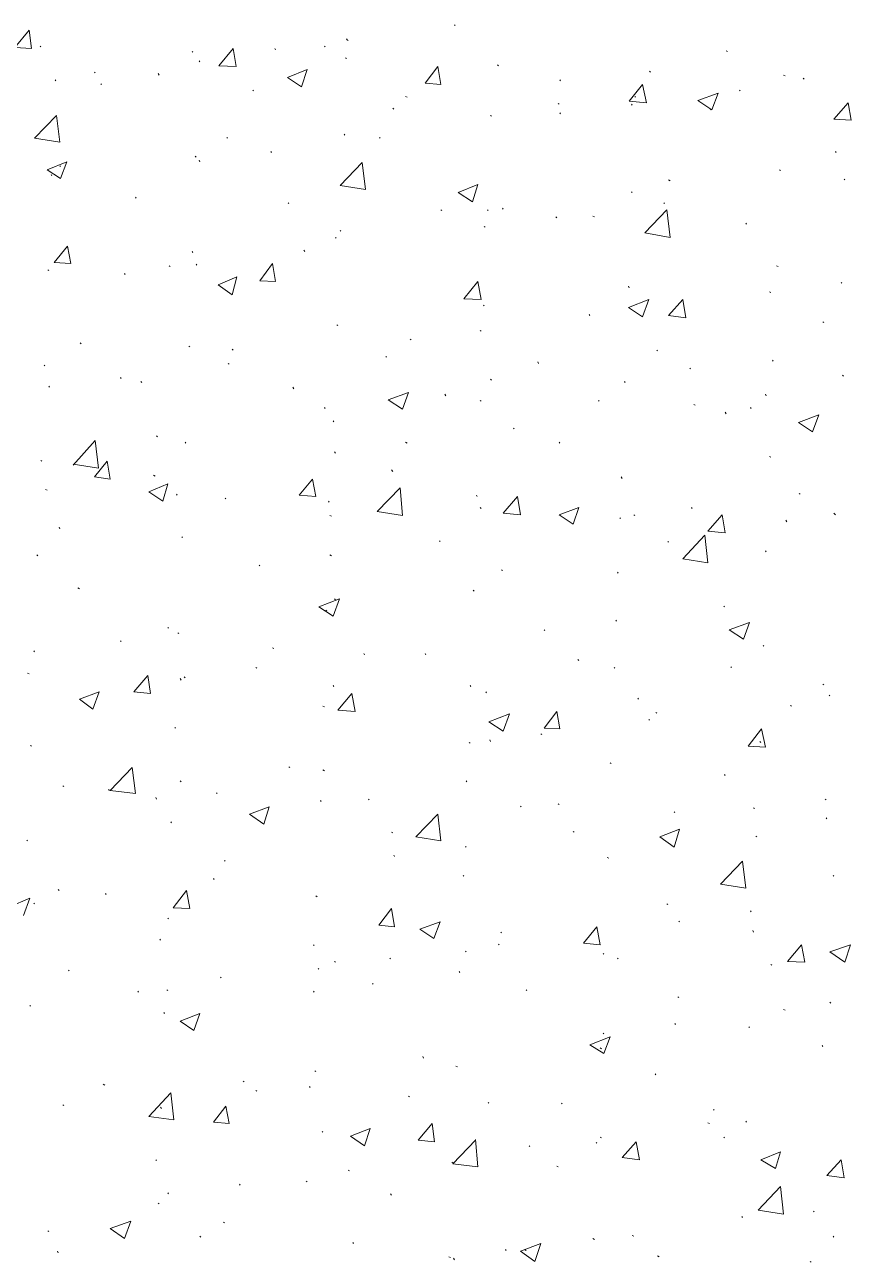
# Model space of a CAD drawing. Header units: millimetres. Extents: x 2928 to 3112, y 1220 to 1280.
# Drawn here: x 2970.219 to 2971.968, y 1249.015 to 1251.634 of the extents above; entities that cross this region are included whole.
import ezdxf

# ---------------------------------------------------------------- set-up
doc = ezdxf.new("R2010")
doc.units = ezdxf.units.MM

msp = doc.modelspace()

# ---------------------------------------------------------------- linework, layer by layer
at = {"color": 92, "linetype": 'Continuous', "lineweight": 13, "true_color": 0x00b800}
for points in [[(2971.13008, 1251.6321), (2971.12841, 1251.63377), (2971.12841, 1251.63377)], [(2970.1984, 1251.58544), (2970.2284, 1251.6221), (2970.2284, 1251.6221)], [(2970.2334, 1251.58377), (2970.2284, 1251.6221), (2970.2284, 1251.6221)], [(2970.1984, 1251.58544), (2970.2334, 1251.58377), (2970.2334, 1251.58377)], [(2970.2534, 1251.5871), (2970.25173, 1251.58877), (2970.25173, 1251.58877)], [(2970.63007, 1251.5471), (2970.66007, 1251.58377), (2970.66007, 1251.58377)], [(2970.66674, 1251.54543), (2970.66007, 1251.58377), (2970.66007, 1251.58377)], [(2970.75007, 1251.58044), (2970.7484, 1251.58377), (2970.7484, 1251.58377)], [(2970.85507, 1251.5871), (2970.85341, 1251.58877), (2970.85341, 1251.58877)], [(2970.90174, 1251.6021), (2970.90007, 1251.60377), (2970.90007, 1251.60377)], [(2970.90341, 1251.60044), (2970.90174, 1251.6021), (2970.90174, 1251.6021)], [(2970.57507, 1251.57544), (2970.5734, 1251.5771), (2970.5734, 1251.5771)], [(2970.59007, 1251.55543), (2970.5884, 1251.5571), (2970.5884, 1251.5571)], [(2970.90007, 1251.5621), (2970.89841, 1251.56377), (2970.89841, 1251.56377)], [(2971.70675, 1251.5771), (2971.70342, 1251.57877), (2971.70342, 1251.57877)], [(2970.3684, 1251.5321), (2970.36673, 1251.53377), (2970.36673, 1251.53377)], [(2970.5034, 1251.5271), (2970.50173, 1251.53043), (2970.50173, 1251.53043)], [(2970.63007, 1251.5471), (2970.66674, 1251.54543), (2970.66674, 1251.54543)], [(2970.77507, 1251.5221), (2970.81674, 1251.53877), (2970.81674, 1251.53877)], [(2970.80507, 1251.5021), (2970.81674, 1251.53877), (2970.81674, 1251.53877)], [(2971.06674, 1251.51043), (2971.09341, 1251.54543), (2971.09341, 1251.54543)], [(2971.10008, 1251.5071), (2971.09341, 1251.54543), (2971.09341, 1251.54543)], [(2971.22174, 1251.5471), (2971.22008, 1251.54877), (2971.22008, 1251.54877)], [(2971.54342, 1251.53377), (2971.54175, 1251.53543), (2971.54175, 1251.53543)], [(2970.28506, 1251.51543), (2970.2834, 1251.5171), (2970.2834, 1251.5171)], [(2970.38173, 1251.5071), (2970.38007, 1251.50877), (2970.38007, 1251.50877)], [(2970.77507, 1251.5221), (2970.80507, 1251.5021), (2970.80507, 1251.5021)], [(2971.06674, 1251.51043), (2971.10008, 1251.5071), (2971.10008, 1251.5071)], [(2971.35341, 1251.51543), (2971.35175, 1251.5171), (2971.35175, 1251.5171)], [(2971.49842, 1251.4721), (2971.52675, 1251.5071), (2971.52675, 1251.5071)], [(2971.53508, 1251.46877), (2971.52675, 1251.5071), (2971.52675, 1251.5071)], [(2971.82842, 1251.52543), (2971.82509, 1251.5271), (2971.82509, 1251.5271)], [(2971.86842, 1251.51877), (2971.86675, 1251.52043), (2971.86675, 1251.52043)], [(2970.7034, 1251.49377), (2970.70174, 1251.49543), (2970.70174, 1251.49543)], [(2971.02841, 1251.48043), (2971.02507, 1251.4821), (2971.02507, 1251.4821)], [(2971.51175, 1251.48043), (2971.51008, 1251.4821), (2971.51008, 1251.4821)], [(2971.64342, 1251.47377), (2971.68675, 1251.48877), (2971.68675, 1251.48877)], [(2971.67342, 1251.45377), (2971.68675, 1251.48877), (2971.68675, 1251.48877)], [(2971.73342, 1251.49377), (2971.73175, 1251.49543), (2971.73175, 1251.49543)], [(2971.00007, 1251.45543), (2970.99841, 1251.4571), (2970.99841, 1251.4571)], [(2971.35008, 1251.46543), (2971.34841, 1251.4671), (2971.34841, 1251.4671)], [(2971.49842, 1251.4721), (2971.53508, 1251.46877), (2971.53508, 1251.46877)], [(2971.50508, 1251.46377), (2971.50342, 1251.46543), (2971.50342, 1251.46543)], [(2971.64342, 1251.47377), (2971.67342, 1251.45377), (2971.67342, 1251.45377)], [(2971.67175, 1251.45377), (2971.67008, 1251.45543), (2971.67008, 1251.45543)], [(2971.93175, 1251.43377), (2971.96176, 1251.46877), (2971.96176, 1251.46877)], [(2971.96842, 1251.4321), (2971.96176, 1251.46877), (2971.96176, 1251.46877)], [(2970.24006, 1251.39377), (2970.28673, 1251.4421), (2970.28673, 1251.4421)], [(2970.2934, 1251.38543), (2970.28673, 1251.4421), (2970.28673, 1251.4421)], [(2971.20674, 1251.44043), (2971.20508, 1251.4421), (2971.20508, 1251.4421)], [(2971.35341, 1251.44543), (2971.35175, 1251.4471), (2971.35175, 1251.4471)], [(2971.93175, 1251.43377), (2971.96842, 1251.4321), (2971.96842, 1251.4321)], [(2970.89674, 1251.40043), (2970.89507, 1251.4021), (2970.89507, 1251.4021)], [(2970.24006, 1251.39377), (2970.2934, 1251.38543), (2970.2934, 1251.38543)], [(2970.6484, 1251.39377), (2970.64674, 1251.39543), (2970.64674, 1251.39543)], [(2970.97174, 1251.39377), (2970.97007, 1251.39543), (2970.97007, 1251.39543)], [(2970.58174, 1251.35377), (2970.58007, 1251.35543), (2970.58007, 1251.35543)], [(2970.59007, 1251.34377), (2970.5884, 1251.3471), (2970.5884, 1251.3471)], [(2970.74174, 1251.36377), (2970.74007, 1251.36543), (2970.74007, 1251.36543)], [(2971.93675, 1251.36377), (2971.93509, 1251.36543), (2971.93509, 1251.36543)], [(2970.26673, 1251.3271), (2970.3084, 1251.34377), (2970.3084, 1251.34377)], [(2970.26673, 1251.3271), (2970.29506, 1251.30876), (2970.29506, 1251.30876)], [(2970.29506, 1251.33377), (2970.2934, 1251.33543), (2970.2934, 1251.33543)], [(2970.29506, 1251.30876), (2970.3084, 1251.34377), (2970.3084, 1251.34377)], [(2970.88674, 1251.29376), (2970.93341, 1251.3421), (2970.93341, 1251.3421)], [(2970.94007, 1251.28543), (2970.93341, 1251.3421), (2970.93341, 1251.3421)], [(2971.81842, 1251.32543), (2971.81675, 1251.3271), (2971.81675, 1251.3271)], [(2970.27673, 1251.31376), (2970.27506, 1251.3171), (2970.27506, 1251.3171)], [(2970.88674, 1251.29376), (2970.94007, 1251.28543), (2970.94007, 1251.28543)], [(2971.13674, 1251.27876), (2971.17841, 1251.29543), (2971.17841, 1251.29543)], [(2971.16674, 1251.25876), (2971.17841, 1251.29543), (2971.17841, 1251.29543)], [(2971.58508, 1251.30376), (2971.58175, 1251.30543), (2971.58175, 1251.30543)], [(2971.95509, 1251.30543), (2971.95342, 1251.3071), (2971.95342, 1251.3071)], [(2970.45507, 1251.2671), (2970.4534, 1251.26876), (2970.4534, 1251.26876)], [(2971.13674, 1251.27876), (2971.16674, 1251.25876), (2971.16674, 1251.25876)], [(2971.50508, 1251.27876), (2971.50342, 1251.28043), (2971.50342, 1251.28043)], [(2970.7784, 1251.25543), (2970.77674, 1251.2571), (2970.77674, 1251.2571)], [(2971.10174, 1251.24043), (2971.10008, 1251.2421), (2971.10008, 1251.2421)], [(2971.20008, 1251.24043), (2971.19841, 1251.2421), (2971.19841, 1251.2421)], [(2971.23174, 1251.24376), (2971.23008, 1251.24543), (2971.23008, 1251.24543)], [(2971.53175, 1251.19376), (2971.57842, 1251.2421), (2971.57842, 1251.2421)], [(2971.57342, 1251.25543), (2971.57175, 1251.2571), (2971.57175, 1251.2571)], [(2971.58508, 1251.18376), (2971.57842, 1251.2421), (2971.57842, 1251.2421)], [(2971.34508, 1251.22543), (2971.34341, 1251.2271), (2971.34341, 1251.2271)], [(2971.42508, 1251.2271), (2971.42175, 1251.22876), (2971.42175, 1251.22876)], [(2970.88841, 1251.1971), (2970.88674, 1251.19876), (2970.88674, 1251.19876)], [(2971.19341, 1251.20543), (2971.19174, 1251.2071), (2971.19174, 1251.2071)], [(2971.53175, 1251.19376), (2971.58508, 1251.18376), (2971.58508, 1251.18376)], [(2971.74675, 1251.2121), (2971.74509, 1251.21376), (2971.74509, 1251.21376)], [(2970.28173, 1251.13043), (2970.31006, 1251.16543), (2970.31006, 1251.16543)], [(2970.31673, 1251.12876), (2970.31006, 1251.16543), (2970.31006, 1251.16543)], [(2970.87841, 1251.1821), (2970.87674, 1251.18376), (2970.87674, 1251.18376)], [(2970.57507, 1251.1521), (2970.5734, 1251.15376), (2970.5734, 1251.15376)], [(2970.81174, 1251.15376), (2970.81007, 1251.1571), (2970.81007, 1251.1571)], [(2970.27006, 1251.11376), (2970.2684, 1251.11543), (2970.2684, 1251.11543)], [(2970.28173, 1251.13043), (2970.31673, 1251.12876), (2970.31673, 1251.12876)], [(2970.52673, 1251.1221), (2970.52507, 1251.12376), (2970.52507, 1251.12376)], [(2970.5834, 1251.12543), (2970.58174, 1251.1271), (2970.58174, 1251.1271)], [(2970.71674, 1251.09209), (2970.7434, 1251.12876), (2970.7434, 1251.12876)], [(2970.75007, 1251.09043), (2970.7434, 1251.12876), (2970.7434, 1251.12876)], [(2971.81342, 1251.1221), (2971.81009, 1251.12376), (2971.81009, 1251.12376)], [(2970.43173, 1251.10543), (2970.43007, 1251.1071), (2970.43007, 1251.1071)], [(2970.6284, 1251.08376), (2970.6684, 1251.10043), (2970.6684, 1251.10043)], [(2970.6284, 1251.08376), (2970.6584, 1251.06209), (2970.6584, 1251.06209)], [(2970.6584, 1251.06209), (2970.6684, 1251.10043), (2970.6684, 1251.10043)], [(2970.71674, 1251.09209), (2970.75007, 1251.09043), (2970.75007, 1251.09043)], [(2971.14841, 1251.05376), (2971.17841, 1251.09043), (2971.17841, 1251.09043)], [(2971.18508, 1251.05209), (2971.17841, 1251.09043), (2971.17841, 1251.09043)], [(2971.94842, 1251.08709), (2971.94675, 1251.08876), (2971.94675, 1251.08876)], [(2971.49842, 1251.07709), (2971.49675, 1251.08043), (2971.49675, 1251.08043)], [(2971.79842, 1251.06709), (2971.79509, 1251.06876), (2971.79509, 1251.06876)], [(2971.14841, 1251.05376), (2971.18508, 1251.05209), (2971.18508, 1251.05209)], [(2971.19174, 1251.03876), (2971.19008, 1251.04043), (2971.19008, 1251.04043)], [(2971.49675, 1251.03543), (2971.54008, 1251.05209), (2971.54008, 1251.05209)], [(2971.49675, 1251.03543), (2971.52675, 1251.01543), (2971.52675, 1251.01543)], [(2971.52675, 1251.01543), (2971.54008, 1251.05209), (2971.54008, 1251.05209)], [(2971.58175, 1251.01876), (2971.61175, 1251.05209), (2971.61175, 1251.05209)], [(2971.61842, 1251.01376), (2971.61175, 1251.05209), (2971.61175, 1251.05209)], [(2971.41508, 1251.01876), (2971.41341, 1251.02043), (2971.41341, 1251.02043)], [(2971.58175, 1251.01876), (2971.61842, 1251.01376), (2971.61842, 1251.01376)], [(2971.91009, 1251.00376), (2971.90842, 1251.00543), (2971.90842, 1251.00543)], [(2970.88174, 1250.99709), (2970.88007, 1250.99876), (2970.88007, 1250.99876)], [(2971.18508, 1250.98543), (2971.18341, 1250.98709), (2971.18341, 1250.98709)], [(2970.3384, 1250.95876), (2970.33673, 1250.96043), (2970.33673, 1250.96043)], [(2970.5684, 1250.95209), (2970.56674, 1250.95376), (2970.56674, 1250.95376)], [(2971.03674, 1250.96709), (2971.03508, 1250.96876), (2971.03508, 1250.96876)], [(2970.66007, 1250.94543), (2970.6584, 1250.94709), (2970.6584, 1250.94709)], [(2970.98507, 1250.93043), (2970.98341, 1250.93209), (2970.98341, 1250.93209)], [(2971.55842, 1250.94376), (2971.55675, 1250.94543), (2971.55675, 1250.94543)], [(2970.26173, 1250.91209), (2970.26006, 1250.91376), (2970.26006, 1250.91376)], [(2970.65174, 1250.91543), (2970.65007, 1250.91709), (2970.65007, 1250.91709)], [(2971.30675, 1250.91709), (2971.30508, 1250.92043), (2971.30508, 1250.92043)], [(2971.62842, 1250.90543), (2971.62675, 1250.90709), (2971.62675, 1250.90709)], [(2971.80342, 1250.92209), (2971.80175, 1250.92376), (2971.80175, 1250.92376)], [(2970.4234, 1250.88543), (2970.42173, 1250.88709), (2970.42173, 1250.88709)], [(2970.46673, 1250.87709), (2970.46507, 1250.87876), (2970.46507, 1250.87876)], [(2971.20674, 1250.88209), (2971.20508, 1250.88376), (2971.20508, 1250.88376)], [(2971.49008, 1250.87709), (2971.48841, 1250.87876), (2971.48841, 1250.87876)], [(2971.95175, 1250.89043), (2971.95009, 1250.89209), (2971.95009, 1250.89209)], [(2970.27173, 1250.86709), (2970.27006, 1250.86876), (2970.27006, 1250.86876)], [(2970.7884, 1250.86376), (2970.78674, 1250.86709), (2970.78674, 1250.86709)], [(2970.98841, 1250.84042), (2971.03174, 1250.85542), (2971.03174, 1250.85542)], [(2971.01841, 1250.82042), (2971.03174, 1250.85542), (2971.03174, 1250.85542)], [(2971.11008, 1250.84876), (2971.10841, 1250.85209), (2971.10841, 1250.85209)], [(2971.78842, 1250.84876), (2971.78675, 1250.85209), (2971.78675, 1250.85209)], [(2970.85507, 1250.82209), (2970.85341, 1250.82376), (2970.85341, 1250.82376)], [(2970.98841, 1250.84042), (2971.01841, 1250.82042), (2971.01841, 1250.82042)], [(2971.18508, 1250.83709), (2971.18341, 1250.83876), (2971.18341, 1250.83876)], [(2971.43508, 1250.83709), (2971.43341, 1250.83876), (2971.43341, 1250.83876)], [(2971.63842, 1250.82876), (2971.63508, 1250.83042), (2971.63508, 1250.83042)], [(2971.75675, 1250.82209), (2971.75509, 1250.82376), (2971.75509, 1250.82376)], [(2971.70342, 1250.81042), (2971.70175, 1250.81376), (2971.70175, 1250.81376)], [(2971.85675, 1250.79209), (2971.90009, 1250.80876), (2971.90009, 1250.80876)], [(2971.88675, 1250.77209), (2971.90009, 1250.80876), (2971.90009, 1250.80876)], [(2970.87341, 1250.79376), (2970.87174, 1250.79542), (2970.87174, 1250.79542)], [(2971.25508, 1250.77876), (2971.25341, 1250.78042), (2971.25341, 1250.78042)], [(2971.85675, 1250.79209), (2971.88675, 1250.77209), (2971.88675, 1250.77209)], [(2970.32173, 1250.70209), (2970.3684, 1250.75376), (2970.3684, 1250.75376)], [(2970.37507, 1250.69542), (2970.3684, 1250.75376), (2970.3684, 1250.75376)], [(2970.50007, 1250.76209), (2970.4984, 1250.76376), (2970.4984, 1250.76376)], [(2970.56007, 1250.74876), (2970.5584, 1250.75042), (2970.5584, 1250.75042)], [(2971.02841, 1250.74876), (2971.02507, 1250.75042), (2971.02507, 1250.75042)], [(2971.35175, 1250.74876), (2971.35008, 1250.75042), (2971.35008, 1250.75042)], [(2970.87674, 1250.72709), (2970.87507, 1250.73042), (2970.87507, 1250.73042)], [(2971.79842, 1250.71876), (2971.79509, 1250.72042), (2971.79509, 1250.72042)], [(2970.25506, 1250.71042), (2970.2534, 1250.71209), (2970.2534, 1250.71209)], [(2970.32173, 1250.70376), (2970.37507, 1250.69542), (2970.37507, 1250.69542)], [(2970.36673, 1250.67709), (2970.3934, 1250.71042), (2970.3934, 1250.71042)], [(2970.40007, 1250.67209), (2970.3934, 1250.71042), (2970.3934, 1250.71042)], [(2970.99841, 1250.68876), (2970.99507, 1250.69209), (2970.99507, 1250.69209)], [(2970.36673, 1250.67709), (2970.40007, 1250.67209), (2970.40007, 1250.67209)], [(2970.49507, 1250.67876), (2970.49173, 1250.68042), (2970.49173, 1250.68042)], [(2970.80007, 1250.63876), (2970.82841, 1250.67209), (2970.82841, 1250.67209)], [(2970.83507, 1250.63542), (2970.82841, 1250.67209), (2970.82841, 1250.67209)], [(2971.48341, 1250.67376), (2971.48175, 1250.67709), (2971.48175, 1250.67709)], [(2970.26673, 1250.64876), (2970.2634, 1250.65042), (2970.2634, 1250.65042)], [(2970.48173, 1250.64542), (2970.52173, 1250.66209), (2970.52173, 1250.66209)], [(2970.48173, 1250.64542), (2970.51173, 1250.62542), (2970.51173, 1250.62542)], [(2970.51173, 1250.62542), (2970.52173, 1250.66209), (2970.52173, 1250.66209)], [(2970.54173, 1250.63876), (2970.54007, 1250.64042), (2970.54007, 1250.64042)], [(2970.80007, 1250.63876), (2970.83507, 1250.63542), (2970.83507, 1250.63542)], [(2970.96507, 1250.60375), (2971.01341, 1250.65376), (2971.01341, 1250.65376)], [(2971.01841, 1250.59542), (2971.01341, 1250.65376), (2971.01341, 1250.65376)], [(2971.17674, 1250.63542), (2971.17508, 1250.63876), (2971.17508, 1250.63876)], [(2971.86009, 1250.64042), (2971.85842, 1250.64209), (2971.85842, 1250.64209)], [(2970.64507, 1250.63042), (2970.6434, 1250.63209), (2970.6434, 1250.63209)], [(2970.86341, 1250.62375), (2970.86174, 1250.62542), (2970.86174, 1250.62542)], [(2971.23174, 1250.60042), (2971.26175, 1250.63542), (2971.26175, 1250.63542)], [(2971.26841, 1250.59709), (2971.26175, 1250.63542), (2971.26175, 1250.63542)], [(2970.86841, 1250.59375), (2970.86507, 1250.59542), (2970.86507, 1250.59542)], [(2970.96507, 1250.60375), (2971.01841, 1250.59542), (2971.01841, 1250.59542)], [(2971.18508, 1250.61042), (2971.18341, 1250.61209), (2971.18341, 1250.61209)], [(2971.23174, 1250.60042), (2971.26841, 1250.59709), (2971.26841, 1250.59709)], [(2971.35008, 1250.59709), (2971.39175, 1250.61209), (2971.39175, 1250.61209)], [(2971.35008, 1250.59709), (2971.38008, 1250.57709), (2971.38008, 1250.57709)], [(2971.38008, 1250.57709), (2971.39175, 1250.61209), (2971.39175, 1250.61209)], [(2971.48008, 1250.58875), (2971.47841, 1250.59042), (2971.47841, 1250.59042)], [(2971.51008, 1250.59542), (2971.50842, 1250.59709), (2971.50842, 1250.59709)], [(2971.63175, 1250.61042), (2971.63008, 1250.61209), (2971.63008, 1250.61209)], [(2971.66508, 1250.56209), (2971.69508, 1250.59709), (2971.69508, 1250.59709)], [(2971.70175, 1250.55875), (2971.69508, 1250.59709), (2971.69508, 1250.59709)], [(2971.93509, 1250.59709), (2971.93175, 1250.60042), (2971.93175, 1250.60042)], [(2970.2934, 1250.56709), (2970.29173, 1250.57042), (2970.29173, 1250.57042)], [(2971.66508, 1250.56209), (2971.70175, 1250.55875), (2971.70175, 1250.55875)], [(2971.83175, 1250.58209), (2971.83009, 1250.58542), (2971.83009, 1250.58542)], [(2970.5534, 1250.54875), (2970.55173, 1250.55042), (2970.55173, 1250.55042)], [(2971.09841, 1250.54042), (2971.09674, 1250.54209), (2971.09674, 1250.54209)], [(2971.58175, 1250.53875), (2971.58008, 1250.54042), (2971.58008, 1250.54042)], [(2971.61175, 1250.50375), (2971.65842, 1250.55375), (2971.65842, 1250.55375)], [(2971.66508, 1250.49542), (2971.65842, 1250.55375), (2971.65842, 1250.55375)], [(2970.24673, 1250.51042), (2970.24506, 1250.51209), (2970.24506, 1250.51209)], [(2970.86841, 1250.51042), (2970.86507, 1250.51209), (2970.86507, 1250.51209)], [(2971.78842, 1250.51875), (2971.78675, 1250.52042), (2971.78675, 1250.52042)], [(2970.71674, 1250.48875), (2970.71507, 1250.49042), (2970.71507, 1250.49042)], [(2971.61175, 1250.50375), (2971.66508, 1250.49542), (2971.66508, 1250.49542)], [(2971.23008, 1250.47875), (2971.22841, 1250.48042), (2971.22841, 1250.48042)], [(2971.47508, 1250.47375), (2971.47341, 1250.47542), (2971.47341, 1250.47542)], [(2970.33507, 1250.44042), (2970.33173, 1250.44209), (2970.33173, 1250.44209)], [(2971.17008, 1250.43542), (2971.16841, 1250.43709), (2971.16841, 1250.43709)], [(2970.84174, 1250.40209), (2970.88507, 1250.41875), (2970.88507, 1250.41875)], [(2970.87174, 1250.38208), (2970.88507, 1250.41875), (2970.88507, 1250.41875)], [(2970.87674, 1250.41709), (2970.87507, 1250.41875), (2970.87507, 1250.41875)], [(2971.70008, 1250.40209), (2971.69842, 1250.40375), (2971.69842, 1250.40375)], [(2970.84174, 1250.40209), (2970.87174, 1250.38208), (2970.87174, 1250.38208)], [(2970.85841, 1250.39375), (2970.85674, 1250.39542), (2970.85674, 1250.39542)], [(2970.5234, 1250.35708), (2970.52173, 1250.35875), (2970.52173, 1250.35875)], [(2971.32008, 1250.35208), (2971.31841, 1250.35375), (2971.31841, 1250.35375)], [(2971.47175, 1250.37208), (2971.47008, 1250.37375), (2971.47008, 1250.37375)], [(2971.71008, 1250.35375), (2971.75342, 1250.36875), (2971.75342, 1250.36875)], [(2971.71008, 1250.35375), (2971.74009, 1250.33375), (2971.74009, 1250.33375)], [(2971.74009, 1250.33375), (2971.75342, 1250.36875), (2971.75342, 1250.36875)], [(2970.4234, 1250.32875), (2970.42173, 1250.33042), (2970.42173, 1250.33042)], [(2970.54507, 1250.34542), (2970.5434, 1250.34708), (2970.5434, 1250.34708)], [(2970.24006, 1250.30708), (2970.2384, 1250.30875), (2970.2384, 1250.30875)], [(2970.74674, 1250.31375), (2970.7434, 1250.31542), (2970.7434, 1250.31542)], [(2970.93841, 1250.30042), (2970.93674, 1250.30375), (2970.93674, 1250.30375)], [(2971.06841, 1250.30042), (2971.06674, 1250.30375), (2971.06674, 1250.30375)], [(2971.78342, 1250.31875), (2971.78175, 1250.32042), (2971.78175, 1250.32042)], [(2970.71007, 1250.27208), (2970.7084, 1250.27375), (2970.7084, 1250.27375)], [(2971.39175, 1250.28875), (2971.39008, 1250.29042), (2971.39008, 1250.29042)], [(2971.46841, 1250.27208), (2971.46675, 1250.27375), (2971.46675, 1250.27375)], [(2971.71508, 1250.27375), (2971.71342, 1250.27542), (2971.71342, 1250.27542)], [(2970.2284, 1250.26042), (2970.22506, 1250.26208), (2970.22506, 1250.26208)], [(2970.45007, 1250.22208), (2970.48007, 1250.25708), (2970.48007, 1250.25708)], [(2970.48507, 1250.21875), (2970.48007, 1250.25708), (2970.48007, 1250.25708)], [(2970.55007, 1250.24708), (2970.5484, 1250.25042), (2970.5484, 1250.25042)], [(2970.5584, 1250.25208), (2970.55673, 1250.25375), (2970.55673, 1250.25375)], [(2970.33507, 1250.20708), (2970.37673, 1250.22208), (2970.37673, 1250.22208)], [(2970.3634, 1250.18542), (2970.37673, 1250.22208), (2970.37673, 1250.22208)], [(2970.45007, 1250.22208), (2970.48507, 1250.21875), (2970.48507, 1250.21875)], [(2970.87341, 1250.23375), (2970.87174, 1250.23542), (2970.87174, 1250.23542)], [(2971.16341, 1250.23375), (2971.16174, 1250.23542), (2971.16174, 1250.23542)], [(2971.19674, 1250.22042), (2971.19508, 1250.22208), (2971.19508, 1250.22208)], [(2971.91009, 1250.23708), (2971.90842, 1250.23875), (2971.90842, 1250.23875)], [(2970.33507, 1250.20708), (2970.3634, 1250.18542), (2970.3634, 1250.18542)], [(2970.88174, 1250.18375), (2970.91174, 1250.21875), (2970.91174, 1250.21875)], [(2970.91841, 1250.18042), (2970.91174, 1250.21875), (2970.91174, 1250.21875)], [(2971.51842, 1250.20708), (2971.51675, 1250.20875), (2971.51675, 1250.20875)], [(2971.84175, 1250.19208), (2971.84009, 1250.19375), (2971.84009, 1250.19375)], [(2971.92342, 1250.21375), (2971.92175, 1250.21542), (2971.92175, 1250.21542)], [(2970.85341, 1250.19042), (2970.85007, 1250.19208), (2970.85007, 1250.19208)], [(2970.88174, 1250.18375), (2970.91841, 1250.18042), (2970.91841, 1250.18042)], [(2971.20174, 1250.15875), (2971.24508, 1250.17542), (2971.24508, 1250.17542)], [(2971.23174, 1250.13875), (2971.24508, 1250.17542), (2971.24508, 1250.17542)], [(2971.31841, 1250.14541), (2971.34508, 1250.18042), (2971.34508, 1250.18042)], [(2971.35175, 1250.14375), (2971.34508, 1250.18042), (2971.34508, 1250.18042)], [(2971.55675, 1250.17708), (2971.55508, 1250.17875), (2971.55508, 1250.17875)], [(2970.5384, 1250.14541), (2970.53673, 1250.14708), (2970.53673, 1250.14708)], [(2971.20174, 1250.15875), (2971.23174, 1250.13875), (2971.23174, 1250.13875)], [(2971.31841, 1250.14541), (2971.35175, 1250.14375), (2971.35175, 1250.14375)], [(2971.54175, 1250.16208), (2971.54008, 1250.16375), (2971.54008, 1250.16375)], [(2971.75009, 1250.10708), (2971.77842, 1250.14375), (2971.77842, 1250.14375)], [(2971.78675, 1250.10541), (2971.77842, 1250.14375), (2971.77842, 1250.14375)], [(2971.16174, 1250.11375), (2971.16008, 1250.11541), (2971.16008, 1250.11541)], [(2971.20508, 1250.11708), (2971.20341, 1250.12041), (2971.20341, 1250.12041)], [(2971.31341, 1250.13208), (2971.31175, 1250.13375), (2971.31175, 1250.13375)], [(2971.77675, 1250.11541), (2971.77509, 1250.11708), (2971.77509, 1250.11708)], [(2970.2334, 1250.10708), (2970.23173, 1250.10875), (2970.23173, 1250.10875)], [(2971.75009, 1250.10708), (2971.78675, 1250.10541), (2971.78675, 1250.10541)], [(2970.78007, 1250.06208), (2970.7784, 1250.06375), (2970.7784, 1250.06375)], [(2971.46008, 1250.07041), (2971.45841, 1250.07208), (2971.45841, 1250.07208)], [(2970.40007, 1250.01375), (2970.44673, 1250.06208), (2970.44673, 1250.06208)], [(2970.4534, 1250.00708), (2970.44673, 1250.06208), (2970.44673, 1250.06208)], [(2970.85341, 1250.05541), (2970.85007, 1250.05708), (2970.85007, 1250.05708)], [(2971.70175, 1250.04541), (2971.70008, 1250.04708), (2971.70008, 1250.04708)], [(2970.30173, 1250.02208), (2970.30006, 1250.02375), (2970.30006, 1250.02375)], [(2970.3984, 1250.01375), (2970.39673, 1250.01541), (2970.39673, 1250.01541)], [(2970.40007, 1250.01375), (2970.4534, 1250.00708), (2970.4534, 1250.00708)], [(2970.55007, 1250.03208), (2970.5484, 1250.03375), (2970.5484, 1250.03375)], [(2971.15508, 1250.03208), (2971.15341, 1250.03375), (2971.15341, 1250.03375)], [(2970.4984, 1249.99541), (2970.49673, 1249.99875), (2970.49673, 1249.99875)], [(2970.62674, 1250.00708), (2970.62507, 1250.00875), (2970.62507, 1250.00875)], [(2970.84674, 1249.99041), (2970.84507, 1249.99208), (2970.84507, 1249.99208)], [(2970.94841, 1249.99375), (2970.94674, 1249.99541), (2970.94674, 1249.99541)], [(2971.35008, 1249.98375), (2971.34841, 1249.98541), (2971.34841, 1249.98541)], [(2971.91509, 1249.99375), (2971.91342, 1249.99541), (2971.91342, 1249.99541)], [(2970.69507, 1249.96375), (2970.73674, 1249.97875), (2970.73674, 1249.97875)], [(2970.69507, 1249.96375), (2970.72507, 1249.94208), (2970.72507, 1249.94208)], [(2970.72507, 1249.94208), (2970.73674, 1249.97875), (2970.73674, 1249.97875)], [(2971.04674, 1249.91541), (2971.09341, 1249.96375), (2971.09341, 1249.96375)], [(2971.10008, 1249.90708), (2971.09341, 1249.96375), (2971.09341, 1249.96375)], [(2971.27008, 1249.97875), (2971.26841, 1249.98041), (2971.26841, 1249.98041)], [(2971.59508, 1249.96708), (2971.59342, 1249.96875), (2971.59342, 1249.96875)], [(2971.76342, 1249.97541), (2971.76175, 1249.97708), (2971.76175, 1249.97708)], [(2970.53007, 1249.94541), (2970.5284, 1249.94708), (2970.5284, 1249.94708)], [(2971.56342, 1249.91541), (2971.60508, 1249.93208), (2971.60508, 1249.93208)], [(2971.59342, 1249.89374), (2971.60508, 1249.93208), (2971.60508, 1249.93208)], [(2971.91675, 1249.95375), (2971.91509, 1249.95541), (2971.91509, 1249.95541)], [(2970.22506, 1249.90708), (2970.2234, 1249.90874), (2970.2234, 1249.90874)], [(2970.99841, 1249.92374), (2970.99507, 1249.92541), (2970.99507, 1249.92541)], [(2971.04674, 1249.91541), (2971.10008, 1249.90708), (2971.10008, 1249.90708)], [(2971.38175, 1249.92541), (2971.38008, 1249.92708), (2971.38008, 1249.92708)], [(2971.56342, 1249.91541), (2971.59342, 1249.89374), (2971.59342, 1249.89374)], [(2971.76842, 1249.91541), (2971.76675, 1249.91708), (2971.76675, 1249.91708)], [(2971.15341, 1249.89374), (2971.15174, 1249.89541), (2971.15174, 1249.89541)], [(2970.6434, 1249.86374), (2970.64174, 1249.86541), (2970.64174, 1249.86541)], [(2971.00174, 1249.87374), (2971.00007, 1249.87708), (2971.00007, 1249.87708)], [(2971.45508, 1249.87041), (2971.45175, 1249.87208), (2971.45175, 1249.87208)], [(2971.69175, 1249.81541), (2971.73842, 1249.86374), (2971.73842, 1249.86374)], [(2971.74509, 1249.80708), (2971.73842, 1249.86374), (2971.73842, 1249.86374)], [(2970.62007, 1249.82541), (2970.6184, 1249.82708), (2970.6184, 1249.82708)], [(2971.14841, 1249.83208), (2971.14674, 1249.83374), (2971.14674, 1249.83374)], [(2971.93175, 1249.83208), (2971.93009, 1249.83374), (2971.93009, 1249.83374)], [(2970.29173, 1249.80208), (2970.29006, 1249.80374), (2970.29006, 1249.80374)], [(2970.5334, 1249.76541), (2970.56174, 1249.80208), (2970.56174, 1249.80208)], [(2970.5684, 1249.76374), (2970.56174, 1249.80208), (2970.56174, 1249.80208)], [(2971.69175, 1249.81541), (2971.74509, 1249.80708), (2971.74509, 1249.80708)], [(2970.18673, 1249.76708), (2970.23006, 1249.78541), (2970.23006, 1249.78541)], [(2970.21673, 1249.74874), (2970.23006, 1249.78541), (2970.23006, 1249.78541)], [(2970.24006, 1249.77374), (2970.2384, 1249.77541), (2970.2384, 1249.77541)], [(2970.39173, 1249.79374), (2970.39007, 1249.79541), (2970.39007, 1249.79541)], [(2970.83841, 1249.78874), (2970.83507, 1249.79041), (2970.83507, 1249.79041)], [(2970.5334, 1249.76541), (2970.5684, 1249.76374), (2970.5684, 1249.76374)], [(2970.96841, 1249.72874), (2970.99507, 1249.76374), (2970.99507, 1249.76374)], [(2971.00174, 1249.72541), (2970.99507, 1249.76374), (2970.99507, 1249.76374)], [(2971.58008, 1249.77208), (2971.57842, 1249.77374), (2971.57842, 1249.77374)], [(2971.75675, 1249.75708), (2971.75509, 1249.75874), (2971.75509, 1249.75874)], [(2970.5234, 1249.74208), (2970.52173, 1249.74374), (2970.52173, 1249.74374)], [(2970.96841, 1249.72874), (2971.00174, 1249.72541), (2971.00174, 1249.72541)], [(2971.05508, 1249.72041), (2971.09841, 1249.73541), (2971.09841, 1249.73541)], [(2971.08508, 1249.70041), (2971.09841, 1249.73541), (2971.09841, 1249.73541)], [(2971.40175, 1249.69041), (2971.43008, 1249.72541), (2971.43008, 1249.72541)], [(2971.43675, 1249.68707), (2971.43008, 1249.72541), (2971.43008, 1249.72541)], [(2971.60508, 1249.73541), (2971.60342, 1249.73708), (2971.60342, 1249.73708)], [(2970.50673, 1249.69708), (2970.50507, 1249.69874), (2970.50507, 1249.69874)], [(2971.05508, 1249.72041), (2971.08508, 1249.70041), (2971.08508, 1249.70041)], [(2971.22841, 1249.71208), (2971.22674, 1249.71374), (2971.22674, 1249.71374)], [(2971.76175, 1249.71374), (2971.76009, 1249.71708), (2971.76009, 1249.71708)], [(2970.83174, 1249.68541), (2970.83007, 1249.68707), (2970.83007, 1249.68707)], [(2971.15341, 1249.67207), (2971.15174, 1249.67374), (2971.15174, 1249.67374)], [(2971.22341, 1249.68707), (2971.22174, 1249.68874), (2971.22174, 1249.68874)], [(2971.40175, 1249.69041), (2971.43675, 1249.68707), (2971.43675, 1249.68707)], [(2971.83342, 1249.65207), (2971.86342, 1249.68707), (2971.86342, 1249.68707)], [(2971.87009, 1249.65041), (2971.86342, 1249.68707), (2971.86342, 1249.68707)], [(2971.92342, 1249.67207), (2971.96676, 1249.68707), (2971.96676, 1249.68707)], [(2971.92342, 1249.67207), (2971.95509, 1249.65041), (2971.95509, 1249.65041)], [(2971.95509, 1249.65041), (2971.96676, 1249.68707), (2971.96676, 1249.68707)], [(2970.87674, 1249.65041), (2970.87507, 1249.65207), (2970.87507, 1249.65207)], [(2970.99341, 1249.65707), (2970.99174, 1249.65874), (2970.99174, 1249.65874)], [(2971.44508, 1249.66707), (2971.44341, 1249.66874), (2971.44341, 1249.66874)], [(2971.47508, 1249.65707), (2971.47341, 1249.65874), (2971.47341, 1249.65874)], [(2971.80009, 1249.64374), (2971.79842, 1249.64541), (2971.79842, 1249.64541)], [(2971.83342, 1249.65207), (2971.87009, 1249.65041), (2971.87009, 1249.65041)], [(2970.3134, 1249.63207), (2970.31173, 1249.63374), (2970.31173, 1249.63374)], [(2970.63507, 1249.61707), (2970.6334, 1249.61874), (2970.6334, 1249.61874)], [(2970.84174, 1249.63541), (2970.84007, 1249.63707), (2970.84007, 1249.63707)], [(2971.14008, 1249.62874), (2971.13841, 1249.63041), (2971.13841, 1249.63041)], [(2970.52173, 1249.59041), (2970.52007, 1249.59207), (2970.52007, 1249.59207)], [(2970.95674, 1249.60374), (2970.95507, 1249.60541), (2970.95507, 1249.60541)], [(2971.28175, 1249.59041), (2971.28008, 1249.59207), (2971.28008, 1249.59207)], [(2970.46007, 1249.58707), (2970.4584, 1249.58874), (2970.4584, 1249.58874)], [(2970.83174, 1249.58707), (2970.83007, 1249.58874), (2970.83007, 1249.58874)], [(2971.60342, 1249.57541), (2971.60175, 1249.57707), (2971.60175, 1249.57707)], [(2971.92509, 1249.56374), (2971.92342, 1249.56541), (2971.92342, 1249.56541)], [(2970.23173, 1249.55707), (2970.23006, 1249.55874), (2970.23006, 1249.55874)], [(2970.51507, 1249.54207), (2970.5134, 1249.54374), (2970.5134, 1249.54374)], [(2970.5484, 1249.52541), (2970.59007, 1249.54207), (2970.59007, 1249.54207)], [(2970.57674, 1249.50541), (2970.59007, 1249.54207), (2970.59007, 1249.54207)], [(2971.82842, 1249.54874), (2971.82509, 1249.55041), (2971.82509, 1249.55041)], [(2970.5484, 1249.52541), (2970.57674, 1249.50541), (2970.57674, 1249.50541)], [(2971.59675, 1249.51874), (2971.59508, 1249.52041), (2971.59508, 1249.52041)], [(2971.75342, 1249.51207), (2971.75175, 1249.51374), (2971.75175, 1249.51374)], [(2971.41508, 1249.47541), (2971.45841, 1249.49207), (2971.45841, 1249.49207)], [(2971.44508, 1249.49874), (2971.44341, 1249.50041), (2971.44341, 1249.50041)], [(2971.44508, 1249.45707), (2971.45841, 1249.49207), (2971.45841, 1249.49207)], [(2971.41508, 1249.47541), (2971.44508, 1249.45707), (2971.44508, 1249.45707)], [(2971.44008, 1249.46707), (2971.43675, 1249.46874), (2971.43675, 1249.46874)], [(2971.90842, 1249.47207), (2971.90675, 1249.47374), (2971.90675, 1249.47374)], [(2971.06341, 1249.44707), (2971.06174, 1249.4504), (2971.06174, 1249.4504)], [(2970.83507, 1249.41874), (2970.83341, 1249.4204), (2970.83341, 1249.4204)], [(2971.13508, 1249.42874), (2971.13174, 1249.4304), (2971.13174, 1249.4304)], [(2971.55508, 1249.41207), (2971.55342, 1249.41374), (2971.55342, 1249.41374)], [(2970.3884, 1249.3904), (2970.38507, 1249.39207), (2970.38507, 1249.39207)], [(2970.6834, 1249.39707), (2970.68174, 1249.39874), (2970.68174, 1249.39874)], [(2970.82341, 1249.3854), (2970.82174, 1249.38707), (2970.82174, 1249.38707)], [(2970.48173, 1249.32374), (2970.5284, 1249.37374), (2970.5284, 1249.37374)], [(2970.53507, 1249.31707), (2970.5284, 1249.37374), (2970.5284, 1249.37374)], [(2970.71007, 1249.37707), (2970.7084, 1249.37874), (2970.7084, 1249.37874)], [(2971.03341, 1249.3654), (2971.03174, 1249.36707), (2971.03174, 1249.36707)], [(2970.30173, 1249.34707), (2970.30006, 1249.34874), (2970.30006, 1249.34874)], [(2970.5084, 1249.3404), (2970.50673, 1249.34374), (2970.50673, 1249.34374)], [(2970.6184, 1249.31207), (2970.64507, 1249.3454), (2970.64507, 1249.3454)], [(2970.65174, 1249.30874), (2970.64507, 1249.3454), (2970.64507, 1249.3454)], [(2971.20174, 1249.35207), (2971.20008, 1249.35374), (2971.20008, 1249.35374)], [(2971.35675, 1249.3504), (2971.35508, 1249.35207), (2971.35508, 1249.35207)], [(2971.67842, 1249.33707), (2971.67675, 1249.33874), (2971.67675, 1249.33874)], [(2970.48173, 1249.32374), (2970.53507, 1249.31707), (2970.53507, 1249.31707)], [(2970.6184, 1249.31207), (2970.65174, 1249.30874), (2970.65174, 1249.30874)], [(2971.05174, 1249.27374), (2971.08174, 1249.30874), (2971.08174, 1249.30874)], [(2971.08674, 1249.2704), (2971.08174, 1249.30874), (2971.08174, 1249.30874)], [(2971.66842, 1249.30874), (2971.66508, 1249.3104), (2971.66508, 1249.3104)], [(2971.74675, 1249.31207), (2971.74509, 1249.31374), (2971.74509, 1249.31374)], [(2970.85007, 1249.2904), (2970.84841, 1249.29207), (2970.84841, 1249.29207)], [(2970.90841, 1249.28207), (2970.95007, 1249.29874), (2970.95007, 1249.29874)], [(2970.90841, 1249.28207), (2970.93841, 1249.26207), (2970.93841, 1249.26207)], [(2970.93841, 1249.26207), (2970.95007, 1249.29874), (2970.95007, 1249.29874)], [(2971.44008, 1249.27874), (2971.43675, 1249.2804), (2971.43675, 1249.2804)], [(2971.70008, 1249.27874), (2971.69842, 1249.2804), (2971.69842, 1249.2804)], [(2971.05174, 1249.27374), (2971.08674, 1249.2704), (2971.08674, 1249.2704)], [(2971.12508, 1249.22373), (2971.17341, 1249.27374), (2971.17341, 1249.27374)], [(2971.17841, 1249.21707), (2971.17341, 1249.2754), (2971.17341, 1249.2754)], [(2971.28841, 1249.2604), (2971.28675, 1249.26207), (2971.28675, 1249.26207)], [(2971.43008, 1249.26707), (2971.42841, 1249.26874), (2971.42841, 1249.26874)], [(2971.48341, 1249.23707), (2971.51342, 1249.2704), (2971.51342, 1249.2704)], [(2971.52008, 1249.23207), (2971.51342, 1249.2704), (2971.51342, 1249.2704)], [(2970.4984, 1249.2304), (2970.49673, 1249.23207), (2970.49673, 1249.23207)], [(2971.12508, 1249.2254), (2971.12341, 1249.22707), (2971.12341, 1249.22707)], [(2971.48341, 1249.23707), (2971.52008, 1249.23207), (2971.52008, 1249.23207)], [(2971.77675, 1249.23207), (2971.81842, 1249.24874), (2971.81842, 1249.24874)], [(2971.77675, 1249.23207), (2971.80842, 1249.21373), (2971.80842, 1249.21373)], [(2971.80842, 1249.21373), (2971.81842, 1249.24874), (2971.81842, 1249.24874)], [(2971.91675, 1249.19873), (2971.94675, 1249.23207), (2971.94675, 1249.23207)], [(2971.95342, 1249.19373), (2971.94675, 1249.23207), (2971.94675, 1249.23207)], [(2970.90674, 1249.20873), (2970.90341, 1249.2104), (2970.90341, 1249.2104)], [(2971.12508, 1249.22373), (2971.17841, 1249.21707), (2971.17841, 1249.21707)], [(2971.34841, 1249.21707), (2971.34508, 1249.21873), (2971.34508, 1249.21873)], [(2971.91675, 1249.19873), (2971.95342, 1249.19373), (2971.95342, 1249.19373)], [(2970.67507, 1249.17873), (2970.6734, 1249.1804), (2970.6734, 1249.1804)], [(2970.81674, 1249.1854), (2970.81507, 1249.18707), (2970.81507, 1249.18707)], [(2971.77175, 1249.1254), (2971.81842, 1249.1754), (2971.81842, 1249.1754)], [(2971.82509, 1249.11707), (2971.81842, 1249.1754), (2971.81842, 1249.1754)], [(2970.5234, 1249.1604), (2970.52173, 1249.16207), (2970.52173, 1249.16207)], [(2970.99507, 1249.15707), (2970.99341, 1249.1604), (2970.99341, 1249.1604)], [(2970.5034, 1249.13873), (2970.50173, 1249.1404), (2970.50173, 1249.1404)], [(2971.77175, 1249.1254), (2971.82509, 1249.11707), (2971.82509, 1249.11707)], [(2971.89009, 1249.12207), (2971.88842, 1249.12373), (2971.88842, 1249.12373)], [(2970.40007, 1249.08707), (2970.4434, 1249.10207), (2970.4434, 1249.10207)], [(2970.43007, 1249.0654), (2970.4434, 1249.10207), (2970.4434, 1249.10207)], [(2970.64174, 1249.09873), (2970.64007, 1249.1004), (2970.64007, 1249.1004)], [(2971.73842, 1249.1104), (2971.73675, 1249.11207), (2971.73675, 1249.11207)], [(2970.27006, 1249.0804), (2970.2684, 1249.08207), (2970.2684, 1249.08207)], [(2970.40007, 1249.08707), (2970.43007, 1249.0654), (2970.43007, 1249.0654)], [(2970.59174, 1249.06873), (2970.59007, 1249.0704), (2970.59007, 1249.0704)], [(2971.50842, 1249.0704), (2971.50508, 1249.07207), (2971.50508, 1249.07207)], [(2971.93175, 1249.06873), (2971.93009, 1249.0704), (2971.93009, 1249.0704)], [(2970.91507, 1249.0554), (2970.91341, 1249.05707), (2970.91341, 1249.05707)], [(2971.23841, 1249.0404), (2971.23674, 1249.04207), (2971.23674, 1249.04207)], [(2971.26841, 1249.03873), (2971.31175, 1249.0554), (2971.31175, 1249.0554)], [(2971.28008, 1249.0404), (2971.27675, 1249.04207), (2971.27675, 1249.04207)], [(2971.29841, 1249.01707), (2971.31175, 1249.0554), (2971.31175, 1249.0554)], [(2971.42508, 1249.06373), (2971.42175, 1249.0654), (2971.42175, 1249.0654)], [(2970.29006, 1249.0354), (2970.2884, 1249.03873), (2970.2884, 1249.03873)], [(2971.12008, 1249.0254), (2971.11674, 1249.02707), (2971.11674, 1249.02707)], [(2971.12841, 1249.0204), (2971.12674, 1249.02373), (2971.12674, 1249.02373)], [(2971.26841, 1249.03873), (2971.29841, 1249.01707), (2971.29841, 1249.01707)], [(2971.56175, 1249.02707), (2971.55842, 1249.02873), (2971.55842, 1249.02873)], [(2971.88342, 1249.0154), (2971.88175, 1249.01707), (2971.88175, 1249.01707)]]:
    msp.add_lwpolyline(points, dxfattribs=at)

doc.saveas('drawing.dxf')
